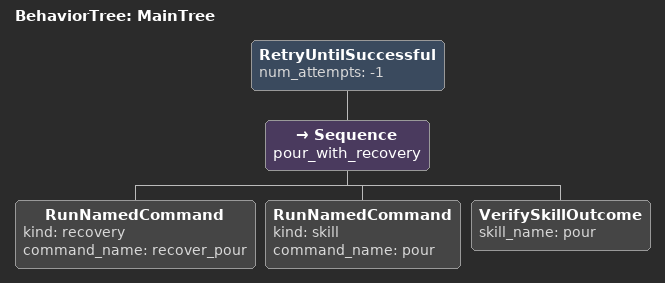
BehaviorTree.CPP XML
<root BTCPP_format="4" main_tree_to_execute="MainTree">
  <!-- MainTree contains one retrying recovery+skill+verification sequence. -->
  <BehaviorTree ID="MainTree">
    <!-- Retry forever until verification confirms the ingredient was poured. -->
    <RetryUntilSuccessful num_attempts="-1">
      <Sequence name="pour_with_recovery">
        <RunNamedCommand kind="recovery" command_name="recover_pour"/>
        <RunNamedCommand kind="skill" command_name="pour"/>
        <VerifySkillOutcome skill_name="pour"/>
      </Sequence>
    </RetryUntilSuccessful>
  </BehaviorTree>
</root>
